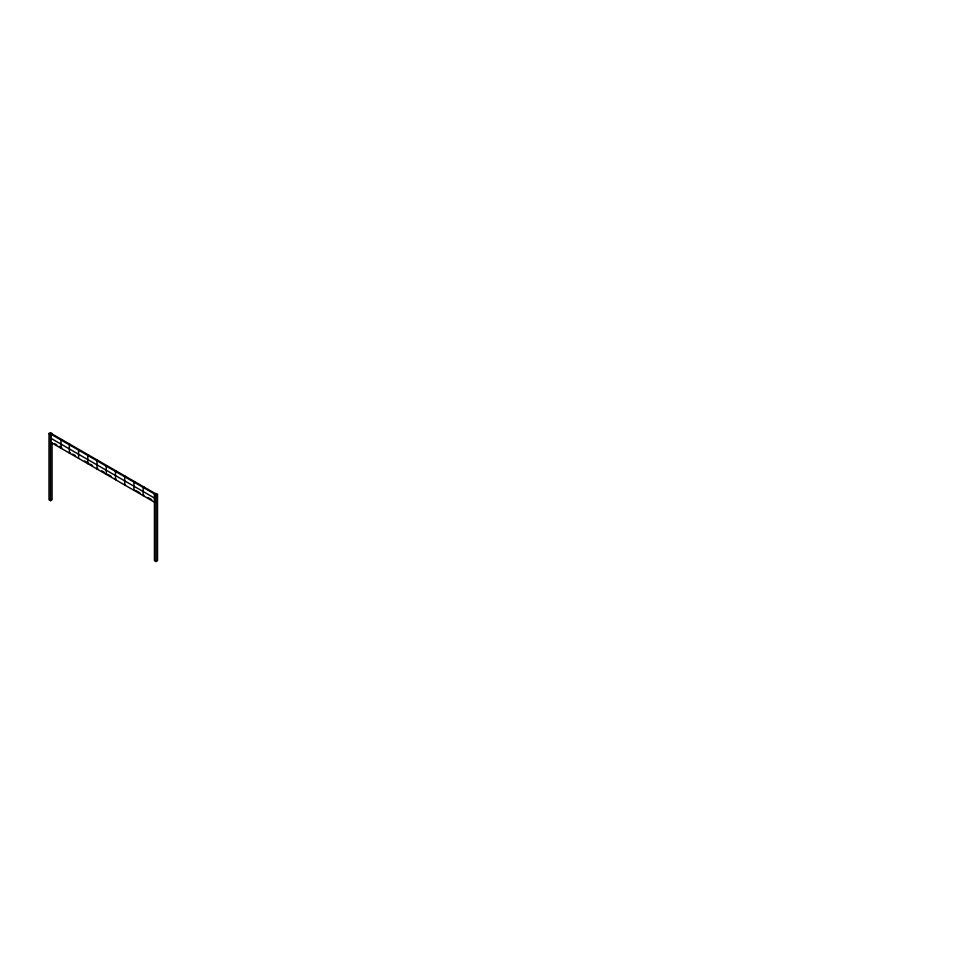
<?xml version="1.0" encoding="UTF-8"?>
<svg xmlns="http://www.w3.org/2000/svg" width="980" height="980" viewBox="0 0 980 980"><rect width="100%" height="100%" fill="white"/><g stroke="black" fill="none" stroke-linecap="round" stroke-linejoin="round"><path stroke-width="1.47" d="M49 433.515L50.531 432.621L52.075 433.515L50.531 434.397L49 433.515L49 499.763L50.531 500.658L52.075 499.763L52.075 442.543M61.752 439.542L60.993 439.983L60.993 448.215M70.131 444.381L69.359 444.822L69.359 453.042L70.131 452.601M79.356 449.71L78.584 450.151L78.584 458.371M88.58 455.026L87.808 455.467L87.808 463.699L88.58 463.246M97.804 460.355L97.032 460.796L97.032 469.016L97.804 468.575M107.016 465.672L106.257 466.125L106.257 474.345L107.016 473.904M116.24 471L115.469 471.441L115.469 479.673L116.24 479.22M125.465 476.329L124.693 476.77L124.693 484.99L125.465 484.549M134.689 481.646L133.917 482.099L133.917 490.319L134.689 489.877M143.913 486.974L143.141 487.415L143.141 495.635L143.913 495.194M154.436 494.386L155.979 493.491L157.511 494.386L157.511 560.646L155.979 561.528L154.436 560.646L154.436 494.386L155.979 495.268L157.511 494.386M154.828 502.385L154.828 494.165L50.923 434.177L50.923 442.397L154.828 502.385L155.587 501.944M51.695 433.736L155.587 493.724M50.923 438.293L154.828 498.269M54.206 443.413L56.718 444.859M59.241 446.317L61.752 447.762M72.765 454.12L75.399 455.651M84.623 460.968L87.257 462.487M89.891 464.018L92.524 465.537M101.749 470.853L104.382 472.385M108.339 474.663L110.973 476.182M136 490.637L139.956 492.916M147.796 497.448L151.692 499.69M155.979 495.268L155.979 561.528M50.531 434.397L50.531 500.658"/></g></svg>
